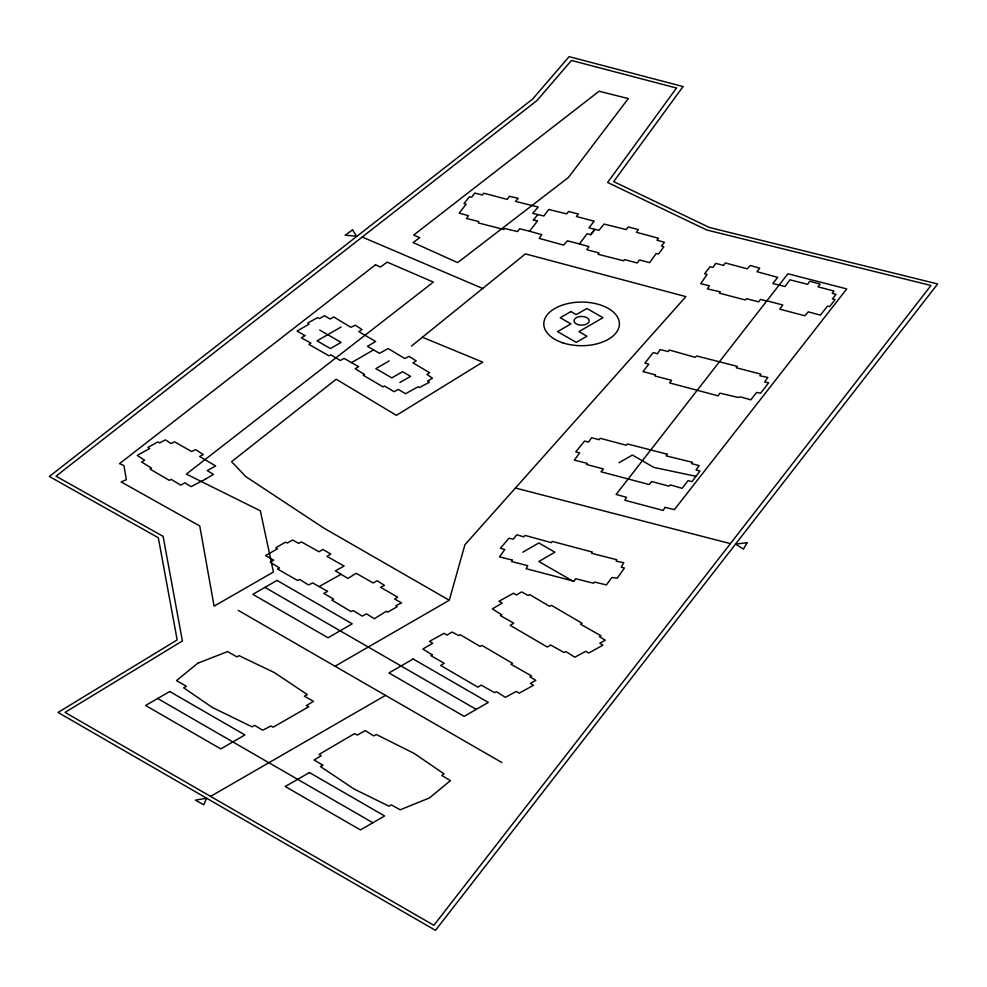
<?xml version="1.0" encoding="UTF-8"?>
<svg xmlns="http://www.w3.org/2000/svg" width="987" height="987" viewBox="0 0 987 987"><rect width="100%" height="100%" fill="white"/><g stroke="black" fill="none" stroke-linecap="round" stroke-linejoin="round"><path stroke-width="1.48" d="M335.025 666.225L449.282 600.256L464.902 544.762L685.903 296.631L525.429 253.893L411.505 346.067M579.406 243.937L588.869 246.565L586.796 249.711L598.998 252.956L598.036 254.264L623.759 260.802L624.475 259.581L637.281 262.998L639.502 259.976L649.656 262.653L656.219 253.462L658.539 254.029L663.844 246.738L661.512 246.145L664.448 242.271L656.972 240.211L658.502 238.274L636.467 232.29L638.342 229.564L628.349 226.961L626.165 229.564L604.056 224.074L598.899 230.353L589.005 227.861L594.112 221.15L576.42 216.535L578.345 213.982L568.598 211.502L566.624 213.871L548.772 209.478L543.874 215.98L532.659 213.402L538.174 207.048L515.572 201.41L518.138 198.301L509.465 196.265L507.207 199.411L483.803 193.205L482.347 195.019L474.772 193.07L471.798 197.116L469.467 196.721L464.013 203.544L466.135 204.186L459.165 213.167L468.43 215.635L466.555 218.46L478.707 221.544L478.313 222.926L503.876 229.477L504.616 228.49L517.533 231.55L519.705 228.75L529.513 231.217L541.838 234.684L539.186 238.373L563.577 245.097L567.389 240.803L579.406 243.937L587.154 233.697L590.818 234.733L594.89 229.342L590.621 234.684M529.513 231.217L537.471 221.014L533.375 219.83M537.903 214.611L533.313 219.904L537.471 221.014M205.271 479.263L213.439 474.402L207.233 470.602L215.684 465.963L199.621 456.512L203.26 454.551L195.488 449.566L191.675 451.552L174.526 441.806L171.022 443.521L165.458 439.857L159.623 442.929L158.019 441.892L147.902 447.407L149.691 448.493L137.242 455.402L144.62 460.226L141.61 462.002L151.504 468.146L150.11 469.109L169.345 480.385L171.158 479.312L180.658 485.123L184.964 482.816L191.083 486.653L205.481 479.151M341.107 326.981L317.061 340.86L330.423 348.571L341.107 342.403L319.726 330.065M351.545 362.636L373.604 349.879M389.199 360.921L375.85 368.632L391.876 377.885L402.56 371.717L410.58 376.343L399.895 382.512M619.009 462.743L632.371 455.019L653.752 467.369L695.971 476.314M522.814 552.214L538.84 542.961L554.879 552.214L538.84 561.48L573.583 581.528M210.564 796.398L385.522 695.379M319.109 586.562L341.046 574.311L347.905 578.394L356.171 573.287L373.123 582.972L377.244 580.751L384.498 585.427L380.6 587.29L397.65 597.16L394.578 599.023L401.573 602.86L395.775 605.771L397.206 606.709L387.632 612.174L386.336 611.249L374.369 618.713L366.51 613.84L362.254 616.122L353.087 610.534L351.088 611.57L331.817 600.047L333.655 599.146L323.785 593.372L327.647 591.423L312.682 582.935L308.536 584.958L299.629 579.431L297.58 580.467L277.532 569.03L279.555 568.006L270.216 562.232L273.72 560.135L265.626 555.582L277.458 548.784L275.755 547.773L285.465 542.159L287.316 543.035L292.584 539.975L298.617 543.368L301.454 541.925L319.035 551.77L322.823 549.414L330.744 554.003L326.981 556.421L344.142 566.044L335.346 570.868L341.046 574.311M766.837 300.838L782.79 304.983L779.73 309.165L804.898 315.778L808.267 311.843L820.382 315.161L827.55 306.032L829.697 306.575L835.088 299.604L832.423 298.913L836.001 294.323L832.201 293.41L833.978 291.079L817.964 286.798L820.111 284.083L809.722 281.246L807.637 284.33L789.908 279.827L785.06 286.514L772.772 283.553L777.719 277.359L757.004 271.709L759.719 268.143L750.243 265.503L747.233 268.822L725.26 262.949L723.619 265.417L715.698 263.356L713.058 267.366L710.011 266.749L704.632 273.781L707.087 274.448L700.721 283.676L709.382 285.798L707.383 288.883L720.337 291.844L719.4 293.176L745.284 299.962L746.591 298.666L758.547 301.862L760.545 299.431L766.689 301.023M515.424 488.034L730.405 543.627M422.387 337.258L482.754 362.13L396.404 415.342L336.185 379.218L231.6 461.682L245.664 476.511L323.798 528.07L449.282 600.256M362.192 237.04L482.692 288.463M264.923 587.376L476.252 709.382M238.274 610.373L501.902 762.569M157.649 698.5L372.864 822.751M655.368 374.863L655.035 376.035L671.567 380.291L669.655 382.931L718.067 395.824L719.979 393.184L738.153 397.44L740.423 396.848L750.786 399.846L756.597 392.444L760.582 393.221L768.651 382.783L764.666 382.006L767.812 377.453L759.891 375.776L760.829 374.11L736.24 367.756L737.326 366.374L696.625 355.962L695.082 357.294L669.346 350.027L668.224 351.545L660.143 349.571L657.564 353.778L653.234 352.556L644.906 363.093L648.817 364.141L642.993 371.544L655.368 374.863M512.105 560.048L511.525 561.541L527.774 565.687L526.12 568.685L573.978 581.232L575.742 578.727L593.545 583.255L594.569 582.034L606.388 584.909L611.952 577.481L617.22 578.259L624.438 567.957L621.23 567.217L623.759 562.701L616.159 561.147L616.838 559.74L591.497 553.275L592.36 552.066L552.202 541.37L551.437 542.665L525.01 535.398L523.752 536.866L516.793 534.769L513.252 539.173L508.934 538.236L500.397 548.278L504.826 549.537L499.459 556.878L512.105 560.048M206.591 798.199L203.791 804.787L195.352 800.161L206.591 798.199M747.023 542.727L743.445 549.117L735.537 544.108L747.023 542.727M665.004 507.38L663.202 510.452L624.771 500.236L626.523 497.312L616.135 494.45L787.91 273.769L846.747 288.932L674.405 509.613L665.004 507.38M667.212 454.217L666.139 455.883L692.479 462.323L691.517 463.619L699.191 465.617L696.057 469.96L699.98 471.033L691.961 481.594L688.075 480.669L682.103 488.331L670.37 484.888L668.878 486.147L651.704 481.533L649.15 484.531L600.984 471.786L603.415 468.961L586.5 464.445L587.277 463.335L574.323 460.152L579.665 452.91L575.754 451.873L584.563 441.066L588.573 442.065L591.62 437.759L599.183 439.696L600.195 438.29L626.251 445.248L627.387 443.94L667.212 454.217M676.514 88.028L607.597 182.459L706.754 229.996L930.975 285.477L433.861 925.312L65.043 712.38L182.398 640.945L163.114 536.373L56 476.178L536.953 100.563L571.461 60.454L676.514 88.028M683.041 86.56L613.667 181.608L709.406 227.491L937.65 283.972L435.464 930.346L58.036 712.429L177.166 639.921L158.315 537.718L49.35 476.487L532.647 99.045L569.117 56.654L683.041 86.56M628.3 98.577L568.389 177.524L457.647 262.628L413.084 242.518L419.734 237.694L413.676 235.054L599.084 91.236L628.3 98.577M450.368 780.643L429.444 797.952L400.216 809.796L391.259 804.861L389.014 806.206L354.185 789.082L320.343 766.467L323.082 765.27L314.076 760.052L321.145 755.795L319.146 754.389L354.58 733.6L357.257 735.068L365.338 730.614L373.691 735.895L376.355 734.501L414.318 753.513L444.113 773.919L441.806 775.449L450.368 780.643M197.795 663.202L176.513 680.598L186.37 686.273L183.656 687.816L212.378 707.482L252.104 726.851L254.547 725.334L262.69 730.195L270.956 726.013L273.14 727.197L308.783 706.729L306.328 705.619L313.471 701.35L304.366 696.23L307.339 694.601L274.509 672.665L238.916 655.602L237.04 656.935L227.627 651.58L197.795 663.202M375.467 264.812L119.489 463.693L123.943 465.543L126.361 479.731L121.117 481.915L199.756 525.96L214.08 606.154L273.436 572.004L260.334 510.81L186.37 474.093L433.379 282.097L387.188 262.135L380.439 267.021L375.467 264.812M432.121 654.813L430.949 655.713L444.224 663.264L440.695 665.46L477.868 687.174L481.175 685.101L494.524 692.627L496.461 691.69L505.319 697.34L516.324 691.393L519.236 693.17L533.424 685.299L530.352 683.362L535.83 680.314L529.982 676.86L531.66 675.984L510.995 664.3L512.611 663.4L481.964 645.436L480.126 646.436L460.164 634.666L458.708 635.628L452.157 632.038L446.84 635.11L444.101 633.296L429.481 641.402L432.725 643.216L422.831 649.014L432.121 654.813M501.593 614.704L500.421 615.592L513.709 623.155L510.18 625.339L547.353 647.053L550.66 644.992L563.996 652.506L565.946 651.568L574.804 657.231L585.797 651.284L588.721 653.061L602.909 645.177L599.825 643.253L605.315 640.193L599.467 636.738L601.132 635.875L580.479 624.179L582.096 623.278L551.437 605.327L549.611 606.326L529.649 594.556L528.181 595.506L521.63 591.916L516.324 595.001L513.585 593.187L498.953 601.293L502.21 603.094L492.316 608.905L501.593 614.704M352.532 229.897L345.142 235.177L356.64 236.251L352.532 229.897M304.897 335.543L301.43 337.912L310.93 343.118L308.931 344.414L329.041 355.863L330.793 354.802L340.268 360.489L344.142 358.417L358.639 366.683L355.147 368.731L364.573 374.48L363.167 375.22L383.03 386.892L384.424 385.954L394.084 391.691L398.415 389.433L405.435 393.751L418.069 386.781L419.364 387.546L429.431 382.253L427.519 381.081L432.454 378.28L426.952 374.406L429.666 372.728L412.924 362.858L416.218 360.958L409.136 356.418L404.719 358.515L388.212 348.547L379.477 353.334L367.485 346.301L375.665 341.49L358.725 331.595L362.044 329.547L355.406 325.229L350.854 327.277L333.692 316.95L330.077 319.035L324.489 315.692L319.467 318.591L317.641 317.604L307.722 323.008L309.017 324.205L297.062 331.04L304.897 335.543M570.905 311.547L560.221 317.715L570.905 323.896L557.544 331.607L576.26 342.403L586.944 336.234L578.925 331.607L602.971 317.715L586.944 308.462L576.26 314.631L570.905 311.547M277.014 580.405L252.832 594.359L328.042 637.775L352.211 623.821L277.014 580.405M169.739 691.529L145.57 705.483L220.767 748.899L244.949 734.945L169.739 691.529M413.134 658.983L388.952 672.949L464.161 716.365L488.331 702.411L413.134 658.983M309.412 772.55L285.231 786.503L360.44 829.931L384.609 815.965L309.412 772.55M577.814 324.587A7.563 4.367 0 0 0 589.153 320.8A7.563 4.367 0 0 0 577.814 317.024A7.563 4.367 0 0 0 577.814 324.587M562.701 342.785A37.79 21.813 0 0 0 619.392 323.896A37.79 21.813 0 0 0 562.701 304.995A37.79 21.813 0 0 0 562.701 342.785"/></g></svg>
